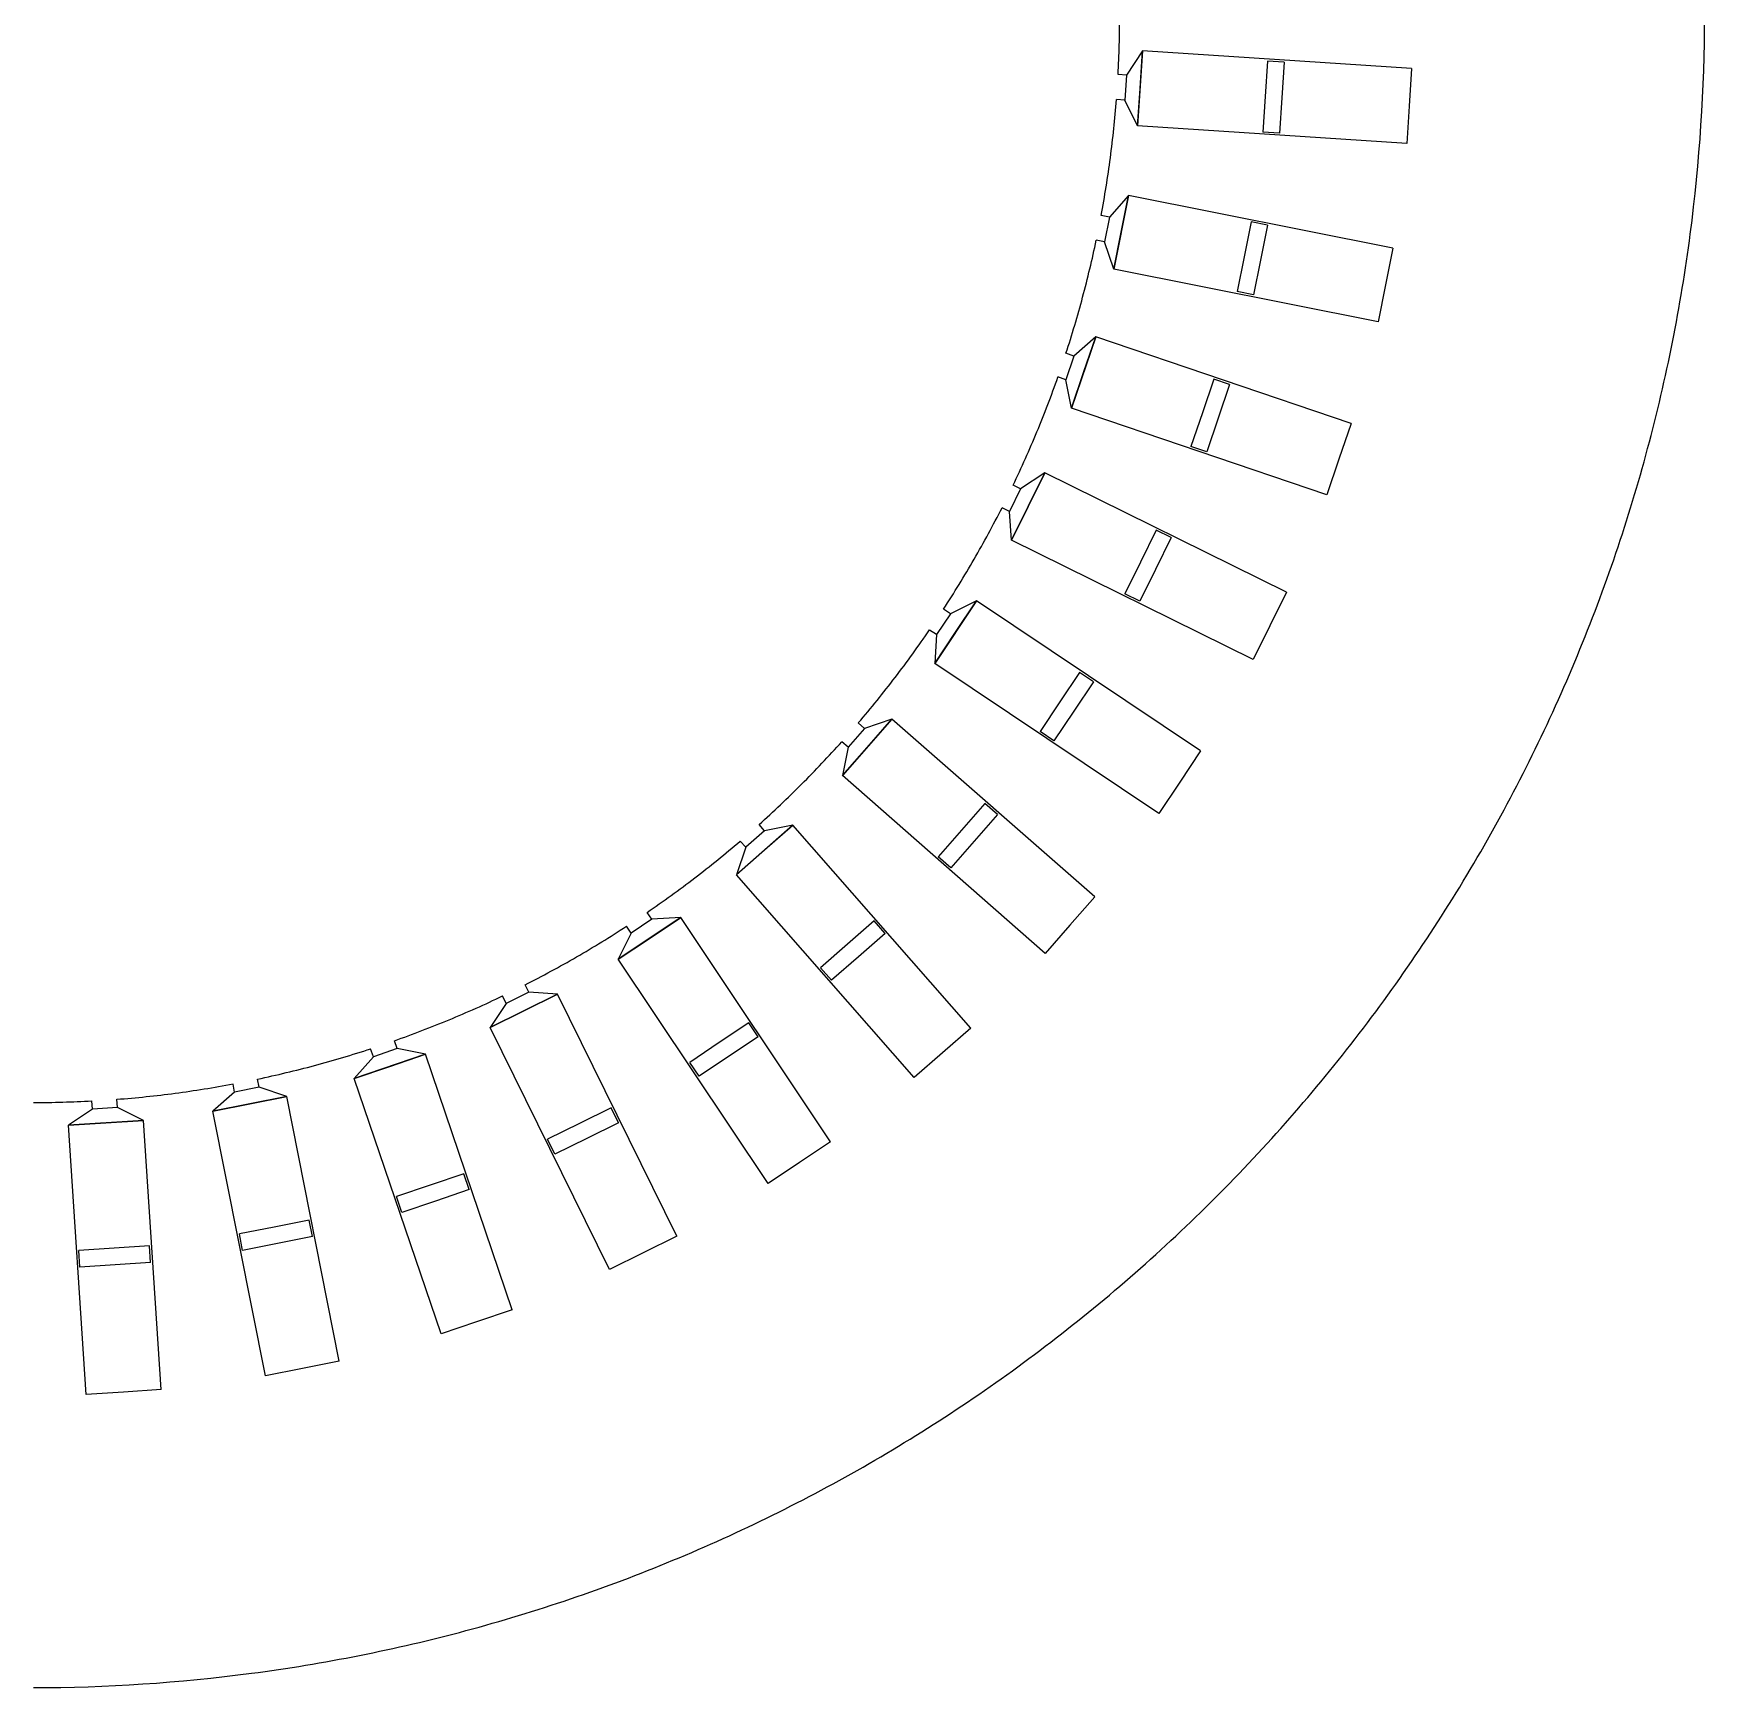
# Model space of a CAD drawing. Header units: millimetres. Extents: x -200 to 200, y -200 to 200.
# Drawn here: x 0 to 200, y -200 to -2.1 of the extents above; entities that cross this region are included whole.
import ezdxf

# ---------------------------------------------------------------- set-up
doc = ezdxf.new("R2010")
doc.units = ezdxf.units.MM
doc.header["$MEASUREMENT"] = 0
for name, color, linetype in [('_MotorCAD1001_', 7, 'Continuous'), ('_MotorCAD1003_', 7, 'Continuous'), ('_MotorCAD1005_', 7, 'Continuous'), ('_MotorCAD1007_', 7, 'Continuous'), ('_MotorCAD1044_', 7, 'Continuous'), ('_MotorCAD1045_', 7, 'Continuous'), ('_MotorCAD1046_', 7, 'Continuous'), ('_MotorCAD1047_', 7, 'Continuous'), ('_MotorCAD1048_', 7, 'Continuous'), ('_MotorCAD1049_', 7, 'Continuous'), ('_MotorCAD1050_', 7, 'Continuous'), ('_MotorCAD1051_', 7, 'Continuous'), ('_MotorCAD1052_', 7, 'Continuous'), ('_MotorCAD1053_', 7, 'Continuous'), ('_MotorCAD1054_', 7, 'Continuous'), ('_MotorCAD1055_', 7, 'Continuous'), ('_MotorCAD12_', 7, 'Continuous'), ('_MotorCAD13_', 7, 'Continuous'), ('_MotorCAD14_', 7, 'Continuous'), ('_MotorCAD15_', 7, 'Continuous'), ('_MotorCAD16_', 7, 'Continuous'), ('_MotorCAD173_', 7, 'Continuous'), ('_MotorCAD174_', 7, 'Continuous'), ('_MotorCAD175_', 7, 'Continuous'), ('_MotorCAD176_', 7, 'Continuous'), ('_MotorCAD177_', 7, 'Continuous'), ('_MotorCAD178_', 7, 'Continuous'), ('_MotorCAD179_', 7, 'Continuous'), ('_MotorCAD17_', 7, 'Continuous'), ('_MotorCAD180_', 7, 'Continuous'), ('_MotorCAD181_', 7, 'Continuous'), ('_MotorCAD182_', 7, 'Continuous'), ('_MotorCAD183_', 7, 'Continuous'), ('_MotorCAD184_', 7, 'Continuous'), ('_MotorCAD185_', 7, 'Continuous'), ('_MotorCAD186_', 7, 'Continuous'), ('_MotorCAD187_', 7, 'Continuous'), ('_MotorCAD188_', 7, 'Continuous'), ('_MotorCAD189_', 7, 'Continuous'), ('_MotorCAD18_', 7, 'Continuous'), ('_MotorCAD190_', 7, 'Continuous'), ('_MotorCAD191_', 7, 'Continuous'), ('_MotorCAD192_', 7, 'Continuous'), ('_MotorCAD193_', 7, 'Continuous'), ('_MotorCAD194_', 7, 'Continuous'), ('_MotorCAD195_', 7, 'Continuous'), ('_MotorCAD196_', 7, 'Continuous'), ('_MotorCAD197_', 7, 'Continuous'), ('_MotorCAD198_', 7, 'Continuous'), ('_MotorCAD199_', 7, 'Continuous'), ('_MotorCAD19_', 7, 'Continuous'), ('_MotorCAD200_', 7, 'Continuous'), ('_MotorCAD201_', 7, 'Continuous'), ('_MotorCAD202_', 7, 'Continuous'), ('_MotorCAD203_', 7, 'Continuous'), ('_MotorCAD204_', 7, 'Continuous'), ('_MotorCAD205_', 7, 'Continuous'), ('_MotorCAD206_', 7, 'Continuous'), ('_MotorCAD207_', 7, 'Continuous'), ('_MotorCAD208_', 7, 'Continuous'), ('_MotorCAD209_', 7, 'Continuous'), ('_MotorCAD20_', 7, 'Continuous'), ('_MotorCAD210_', 7, 'Continuous'), ('_MotorCAD211_', 7, 'Continuous'), ('_MotorCAD212_', 7, 'Continuous'), ('_MotorCAD213_', 7, 'Continuous'), ('_MotorCAD214_', 7, 'Continuous'), ('_MotorCAD215_', 7, 'Continuous'), ('_MotorCAD216_', 7, 'Continuous'), ('_MotorCAD217_', 7, 'Continuous'), ('_MotorCAD218_', 7, 'Continuous'), ('_MotorCAD219_', 7, 'Continuous'), ('_MotorCAD21_', 7, 'Continuous'), ('_MotorCAD220_', 7, 'Continuous'), ('_MotorCAD221_', 7, 'Continuous'), ('_MotorCAD222_', 7, 'Continuous'), ('_MotorCAD223_', 7, 'Continuous'), ('_MotorCAD224_', 7, 'Continuous'), ('_MotorCAD225_', 7, 'Continuous'), ('_MotorCAD226_', 7, 'Continuous'), ('_MotorCAD227_', 7, 'Continuous'), ('_MotorCAD228_', 7, 'Continuous'), ('_MotorCAD229_', 7, 'Continuous'), ('_MotorCAD22_', 7, 'Continuous'), ('_MotorCAD230_', 7, 'Continuous'), ('_MotorCAD231_', 7, 'Continuous'), ('_MotorCAD232_', 7, 'Continuous'), ('_MotorCAD233_', 7, 'Continuous'), ('_MotorCAD234_', 7, 'Continuous'), ('_MotorCAD235_', 7, 'Continuous'), ('_MotorCAD236_', 7, 'Continuous'), ('_MotorCAD237_', 7, 'Continuous'), ('_MotorCAD238_', 7, 'Continuous'), ('_MotorCAD239_', 7, 'Continuous'), ('_MotorCAD23_', 7, 'Continuous'), ('_MotorCAD240_', 7, 'Continuous'), ('_MotorCAD241_', 7, 'Continuous'), ('_MotorCAD242_', 7, 'Continuous'), ('_MotorCAD243_', 7, 'Continuous'), ('_MotorCAD244_', 7, 'Continuous'), ('_MotorCAD245_', 7, 'Continuous'), ('_MotorCAD246_', 7, 'Continuous'), ('_MotorCAD247_', 7, 'Continuous'), ('_MotorCAD248_', 7, 'Continuous'), ('_MotorCAD249_', 7, 'Continuous'), ('_MotorCAD250_', 7, 'Continuous'), ('_MotorCAD251_', 7, 'Continuous'), ('_MotorCAD252_', 7, 'Continuous'), ('_MotorCAD253_', 7, 'Continuous'), ('_MotorCAD254_', 7, 'Continuous'), ('_MotorCAD255_', 7, 'Continuous'), ('_MotorCAD256_', 7, 'Continuous'), ('_MotorCAD257_', 7, 'Continuous'), ('_MotorCAD258_', 7, 'Continuous'), ('_MotorCAD259_', 7, 'Continuous'), ('_MotorCAD260_', 7, 'Continuous'), ('_MotorCAD261_', 7, 'Continuous'), ('_MotorCAD262_', 7, 'Continuous'), ('_MotorCAD263_', 7, 'Continuous'), ('_MotorCAD264_', 7, 'Continuous'), ('_MotorCAD265_', 7, 'Continuous'), ('_MotorCAD266_', 7, 'Continuous'), ('_MotorCAD267_', 7, 'Continuous'), ('_MotorCAD268_', 7, 'Continuous'), ('_MotorCAD269_', 7, 'Continuous'), ('_MotorCAD270_', 7, 'Continuous'), ('_MotorCAD271_', 7, 'Continuous'), ('_MotorCAD272_', 7, 'Continuous'), ('_MotorCAD273_', 7, 'Continuous'), ('_MotorCAD274_', 7, 'Continuous'), ('_MotorCAD275_', 7, 'Continuous'), ('_MotorCAD276_', 7, 'Continuous'), ('_MotorCAD277_', 7, 'Continuous'), ('_MotorCAD278_', 7, 'Continuous'), ('_MotorCAD279_', 7, 'Continuous'), ('_MotorCAD280_', 7, 'Continuous'), ('_MotorCAD281_', 7, 'Continuous'), ('_MotorCAD282_', 7, 'Continuous'), ('_MotorCAD283_', 7, 'Continuous'), ('_MotorCAD284_', 7, 'Continuous'), ('_MotorCAD285_', 7, 'Continuous'), ('_MotorCAD286_', 7, 'Continuous'), ('_MotorCAD287_', 7, 'Continuous'), ('_MotorCAD288_', 7, 'Continuous'), ('_MotorCAD289_', 7, 'Continuous'), ('_MotorCAD290_', 7, 'Continuous'), ('_MotorCAD291_', 7, 'Continuous'), ('_MotorCAD292_', 7, 'Continuous'), ('_MotorCAD587_', 7, 'Continuous'), ('_MotorCAD588_', 7, 'Continuous'), ('_MotorCAD591_', 7, 'Continuous'), ('_MotorCAD592_', 7, 'Continuous'), ('_MotorCAD595_', 7, 'Continuous'), ('_MotorCAD596_', 7, 'Continuous'), ('_MotorCAD599_', 7, 'Continuous'), ('_MotorCAD600_', 7, 'Continuous'), ('_MotorCAD603_', 7, 'Continuous'), ('_MotorCAD604_', 7, 'Continuous'), ('_MotorCAD607_', 7, 'Continuous'), ('_MotorCAD608_', 7, 'Continuous'), ('_MotorCAD611_', 7, 'Continuous'), ('_MotorCAD612_', 7, 'Continuous'), ('_MotorCAD615_', 7, 'Continuous'), ('_MotorCAD616_', 7, 'Continuous'), ('_MotorCAD617_', 7, 'Continuous'), ('_MotorCAD618_', 7, 'Continuous'), ('_MotorCAD623_', 7, 'Continuous'), ('_MotorCAD624_', 7, 'Continuous'), ('_MotorCAD627_', 7, 'Continuous'), ('_MotorCAD628_', 7, 'Continuous'), ('_MotorCAD631_', 7, 'Continuous'), ('_MotorCAD632_', 7, 'Continuous'), ('_MotorCAD771_', 7, 'Continuous'), ('_MotorCAD772_', 7, 'Continuous'), ('_MotorCAD773_', 7, 'Continuous'), ('_MotorCAD774_', 7, 'Continuous'), ('_MotorCAD775_', 7, 'Continuous'), ('_MotorCAD776_', 7, 'Continuous'), ('_MotorCAD783_', 7, 'Continuous'), ('_MotorCAD784_', 7, 'Continuous'), ('_MotorCAD785_', 7, 'Continuous'), ('_MotorCAD786_', 7, 'Continuous'), ('_MotorCAD787_', 7, 'Continuous'), ('_MotorCAD788_', 7, 'Continuous'), ('_MotorCAD795_', 7, 'Continuous'), ('_MotorCAD796_', 7, 'Continuous'), ('_MotorCAD797_', 7, 'Continuous'), ('_MotorCAD798_', 7, 'Continuous'), ('_MotorCAD799_', 7, 'Continuous'), ('_MotorCAD800_', 7, 'Continuous'), ('_MotorCAD807_', 7, 'Continuous'), ('_MotorCAD808_', 7, 'Continuous'), ('_MotorCAD809_', 7, 'Continuous'), ('_MotorCAD810_', 7, 'Continuous'), ('_MotorCAD811_', 7, 'Continuous'), ('_MotorCAD812_', 7, 'Continuous'), ('_MotorCAD819_', 7, 'Continuous'), ('_MotorCAD820_', 7, 'Continuous'), ('_MotorCAD821_', 7, 'Continuous'), ('_MotorCAD822_', 7, 'Continuous'), ('_MotorCAD823_', 7, 'Continuous'), ('_MotorCAD824_', 7, 'Continuous'), ('_MotorCAD831_', 7, 'Continuous'), ('_MotorCAD832_', 7, 'Continuous'), ('_MotorCAD833_', 7, 'Continuous'), ('_MotorCAD834_', 7, 'Continuous'), ('_MotorCAD835_', 7, 'Continuous'), ('_MotorCAD836_', 7, 'Continuous'), ('_MotorCAD843_', 7, 'Continuous'), ('_MotorCAD844_', 7, 'Continuous'), ('_MotorCAD845_', 7, 'Continuous'), ('_MotorCAD846_', 7, 'Continuous'), ('_MotorCAD847_', 7, 'Continuous'), ('_MotorCAD848_', 7, 'Continuous'), ('_MotorCAD855_', 7, 'Continuous'), ('_MotorCAD856_', 7, 'Continuous'), ('_MotorCAD857_', 7, 'Continuous'), ('_MotorCAD858_', 7, 'Continuous'), ('_MotorCAD859_', 7, 'Continuous'), ('_MotorCAD860_', 7, 'Continuous'), ('_MotorCAD867_', 7, 'Continuous'), ('_MotorCAD868_', 7, 'Continuous'), ('_MotorCAD869_', 7, 'Continuous'), ('_MotorCAD870_', 7, 'Continuous'), ('_MotorCAD871_', 7, 'Continuous'), ('_MotorCAD872_', 7, 'Continuous'), ('_MotorCAD885_', 7, 'Continuous'), ('_MotorCAD886_', 7, 'Continuous'), ('_MotorCAD887_', 7, 'Continuous'), ('_MotorCAD888_', 7, 'Continuous'), ('_MotorCAD889_', 7, 'Continuous'), ('_MotorCAD890_', 7, 'Continuous'), ('_MotorCAD897_', 7, 'Continuous'), ('_MotorCAD898_', 7, 'Continuous'), ('_MotorCAD899_', 7, 'Continuous'), ('_MotorCAD900_', 7, 'Continuous'), ('_MotorCAD901_', 7, 'Continuous'), ('_MotorCAD902_', 7, 'Continuous'), ('_MotorCAD903_', 7, 'Continuous'), ('_MotorCAD904_', 7, 'Continuous'), ('_MotorCAD905_', 7, 'Continuous'), ('_MotorCAD906_', 7, 'Continuous'), ('_MotorCAD907_', 7, 'Continuous'), ('_MotorCAD908_', 7, 'Continuous'), ('_MotorCAD985_', 7, 'Continuous'), ('_MotorCAD987_', 7, 'Continuous'), ('_MotorCAD989_', 7, 'Continuous'), ('_MotorCAD991_', 7, 'Continuous'), ('_MotorCAD993_', 7, 'Continuous'), ('_MotorCAD995_', 7, 'Continuous'), ('_MotorCAD997_', 7, 'Continuous'), ('_MotorCAD999_', 7, 'Continuous')]:
    doc.layers.add(name, color=color, linetype=linetype)

msp = doc.modelspace()

# ---------------------------------------------------------------- linework, layer by layer
at = {"layer": '_MotorCAD1001_'}
msp.add_line((119.04, -58.7), (121.03, -54.67), dxfattribs=at)
at = {"layer": '_MotorCAD1003_'}
msp.add_line((125.68, -42.66), (127.13, -38.4), dxfattribs=at)
at = {"layer": '_MotorCAD1005_'}
msp.add_line((130.17, -25.89), (131.05, -21.48), dxfattribs=at)
at = {"layer": '_MotorCAD1007_'}
msp.add_line((132.44, -8.68), (132.73, -4.19), dxfattribs=at)
at = {"layer": '_MotorCAD1044_'}
msp.add_line((4.19, -132.73), (8.68, -132.44), dxfattribs=at)
at = {"layer": '_MotorCAD1045_'}
msp.add_line((21.48, -131.05), (25.89, -130.17), dxfattribs=at)
at = {"layer": '_MotorCAD1046_'}
msp.add_line((38.4, -127.13), (42.66, -125.68), dxfattribs=at)
at = {"layer": '_MotorCAD1047_'}
msp.add_line((54.67, -121.03), (58.7, -119.04), dxfattribs=at)
at = {"layer": '_MotorCAD1048_'}
msp.add_line((70, -112.86), (73.74, -110.36), dxfattribs=at)
at = {"layer": '_MotorCAD1049_'}
msp.add_line((84.13, -102.75), (87.51, -99.79), dxfattribs=at)
at = {"layer": '_MotorCAD1050_'}
msp.add_line((96.82, -90.89), (99.79, -87.51), dxfattribs=at)
at = {"layer": '_MotorCAD1051_'}
msp.add_line((107.86, -77.48), (110.36, -73.74), dxfattribs=at)
at = {"layer": '_MotorCAD1052_'}
msp.add_line((117.05, -62.74), (119.04, -58.7), dxfattribs=at)
at = {"layer": '_MotorCAD1053_'}
msp.add_line((124.23, -46.92), (125.68, -42.66), dxfattribs=at)
at = {"layer": '_MotorCAD1054_'}
msp.add_line((129.3, -30.31), (130.17, -25.89), dxfattribs=at)
at = {"layer": '_MotorCAD1055_'}
msp.add_line((132.14, -13.17), (132.44, -8.68), dxfattribs=at)
at = {"layer": '_MotorCAD12_'}
msp.add_arc((0, 0), 200, 270, 277.5, dxfattribs=at)
at = {"layer": '_MotorCAD13_'}
msp.add_arc((0, 0), 200, 277.5, 285, dxfattribs=at)
at = {"layer": '_MotorCAD14_'}
msp.add_arc((0, 0), 200, 285, 292.5, dxfattribs=at)
at = {"layer": '_MotorCAD15_'}
msp.add_arc((0, 0), 200, 292.5, 300, dxfattribs=at)
at = {"layer": '_MotorCAD16_'}
msp.add_arc((0, 0), 200, 300, 307.5, dxfattribs=at)
at = {"layer": '_MotorCAD173_'}
msp.add_arc((0, 0), 130, 270, 273.0889, dxfattribs=at)
at = {"layer": '_MotorCAD174_'}
msp.add_line((7.07, -130.81), (7.01, -129.81), dxfattribs=at)
at = {"layer": '_MotorCAD175_'}
msp.add_line((7.07, -130.81), (4.19, -132.73), dxfattribs=at)
at = {"layer": '_MotorCAD176_'}
msp.add_line((6.3, -164.94), (4.19, -132.73), dxfattribs=at)
at = {"layer": '_MotorCAD177_'}
msp.add_line((10.79, -164.65), (6.3, -164.94), dxfattribs=at)
at = {"layer": '_MotorCAD178_'}
msp.add_line((15.28, -164.35), (10.79, -164.65), dxfattribs=at)
at = {"layer": '_MotorCAD179_'}
msp.add_line((15.28, -164.35), (13.17, -132.14), dxfattribs=at)
at = {"layer": '_MotorCAD17_'}
msp.add_arc((0, 0), 200, 307.5, 315, dxfattribs=at)
at = {"layer": '_MotorCAD180_'}
msp.add_line((13.17, -132.14), (10.06, -130.61), dxfattribs=at)
at = {"layer": '_MotorCAD181_'}
msp.add_line((10.06, -130.61), (10, -129.61), dxfattribs=at)
at = {"layer": '_MotorCAD182_'}
msp.add_arc((0, 0), 130, 274.4111, 277.5, dxfattribs=at)
at = {"layer": '_MotorCAD183_'}
msp.add_arc((0, 0), 130, 277.5, 280.5889, dxfattribs=at)
at = {"layer": '_MotorCAD184_'}
msp.add_line((24.08, -128.77), (23.89, -127.79), dxfattribs=at)
at = {"layer": '_MotorCAD185_'}
msp.add_line((24.08, -128.77), (21.48, -131.05), dxfattribs=at)
at = {"layer": '_MotorCAD186_'}
msp.add_line((27.78, -162.71), (21.48, -131.05), dxfattribs=at)
at = {"layer": '_MotorCAD187_'}
msp.add_line((32.19, -161.83), (27.78, -162.71), dxfattribs=at)
at = {"layer": '_MotorCAD188_'}
msp.add_line((36.6, -160.95), (32.19, -161.83), dxfattribs=at)
at = {"layer": '_MotorCAD189_'}
msp.add_line((36.6, -160.95), (30.31, -129.3), dxfattribs=at)
at = {"layer": '_MotorCAD18_'}
msp.add_arc((0, 0), 200, 315, 322.5, dxfattribs=at)
at = {"layer": '_MotorCAD190_'}
msp.add_line((30.31, -129.3), (27.03, -128.18), dxfattribs=at)
at = {"layer": '_MotorCAD191_'}
msp.add_line((27.03, -128.18), (26.83, -127.2), dxfattribs=at)
at = {"layer": '_MotorCAD192_'}
msp.add_arc((0, 0), 130, 281.9111, 285, dxfattribs=at)
at = {"layer": '_MotorCAD193_'}
msp.add_arc((0, 0), 130, 285, 288.0889, dxfattribs=at)
at = {"layer": '_MotorCAD194_'}
msp.add_line((40.69, -124.52), (40.36, -123.57), dxfattribs=at)
at = {"layer": '_MotorCAD195_'}
msp.add_line((40.69, -124.52), (38.4, -127.13), dxfattribs=at)
at = {"layer": '_MotorCAD196_'}
msp.add_line((48.78, -157.69), (38.4, -127.13), dxfattribs=at)
at = {"layer": '_MotorCAD197_'}
msp.add_line((53.04, -156.24), (48.78, -157.69), dxfattribs=at)
at = {"layer": '_MotorCAD198_'}
msp.add_line((57.3, -154.8), (53.04, -156.24), dxfattribs=at)
at = {"layer": '_MotorCAD199_'}
msp.add_line((57.3, -154.8), (46.92, -124.23), dxfattribs=at)
at = {"layer": '_MotorCAD19_'}
msp.add_arc((0, 0), 200, 322.5, 330, dxfattribs=at)
at = {"layer": '_MotorCAD200_'}
msp.add_line((46.92, -124.23), (43.53, -123.56), dxfattribs=at)
at = {"layer": '_MotorCAD201_'}
msp.add_line((43.53, -123.56), (43.2, -122.61), dxfattribs=at)
at = {"layer": '_MotorCAD202_'}
msp.add_arc((0, 0), 130, 289.4111, 292.5, dxfattribs=at)
at = {"layer": '_MotorCAD203_'}
msp.add_arc((0, 0), 130, 292.5, 295.5889, dxfattribs=at)
at = {"layer": '_MotorCAD204_'}
msp.add_line((56.59, -118.15), (56.15, -117.25), dxfattribs=at)
at = {"layer": '_MotorCAD205_'}
msp.add_line((56.59, -118.15), (54.67, -121.03), dxfattribs=at)
at = {"layer": '_MotorCAD206_'}
msp.add_line((68.94, -149.97), (54.67, -121.03), dxfattribs=at)
at = {"layer": '_MotorCAD207_'}
msp.add_line((72.98, -147.98), (68.94, -149.97), dxfattribs=at)
at = {"layer": '_MotorCAD208_'}
msp.add_line((77.01, -145.99), (72.98, -147.98), dxfattribs=at)
at = {"layer": '_MotorCAD209_'}
msp.add_line((77.01, -145.99), (62.74, -117.05), dxfattribs=at)
at = {"layer": '_MotorCAD20_'}
msp.add_arc((0, 0), 200, 330, 337.5, dxfattribs=at)
at = {"layer": '_MotorCAD210_'}
msp.add_line((62.74, -117.05), (59.28, -116.82), dxfattribs=at)
at = {"layer": '_MotorCAD211_'}
msp.add_line((59.28, -116.82), (58.84, -115.92), dxfattribs=at)
at = {"layer": '_MotorCAD212_'}
msp.add_arc((0, 0), 130, 296.9111, 300, dxfattribs=at)
at = {"layer": '_MotorCAD213_'}
msp.add_arc((0, 0), 130, 300, 303.0889, dxfattribs=at)
at = {"layer": '_MotorCAD214_'}
msp.add_line((71.53, -109.75), (70.97, -108.92), dxfattribs=at)
at = {"layer": '_MotorCAD215_'}
msp.add_line((71.53, -109.75), (70, -112.86), dxfattribs=at)
at = {"layer": '_MotorCAD216_'}
msp.add_line((87.93, -139.69), (70, -112.86), dxfattribs=at)
at = {"layer": '_MotorCAD217_'}
msp.add_line((91.67, -137.19), (87.93, -139.69), dxfattribs=at)
at = {"layer": '_MotorCAD218_'}
msp.add_line((95.41, -134.69), (91.67, -137.19), dxfattribs=at)
at = {"layer": '_MotorCAD219_'}
msp.add_line((95.41, -134.69), (77.48, -107.86), dxfattribs=at)
at = {"layer": '_MotorCAD21_'}
msp.add_arc((0, 0), 200, 337.5, 345, dxfattribs=at)
at = {"layer": '_MotorCAD220_'}
msp.add_line((77.48, -107.86), (74.02, -108.08), dxfattribs=at)
at = {"layer": '_MotorCAD221_'}
msp.add_line((74.02, -108.08), (73.47, -107.25), dxfattribs=at)
at = {"layer": '_MotorCAD222_'}
msp.add_arc((0, 0), 130, 304.4111, 307.5, dxfattribs=at)
at = {"layer": '_MotorCAD223_'}
msp.add_arc((0, 0), 130, 307.5, 310.5889, dxfattribs=at)
at = {"layer": '_MotorCAD224_'}
msp.add_line((85.24, -99.47), (84.58, -98.72), dxfattribs=at)
at = {"layer": '_MotorCAD225_'}
msp.add_line((85.24, -99.47), (84.13, -102.75), dxfattribs=at)
at = {"layer": '_MotorCAD226_'}
msp.add_line((105.41, -127.02), (84.13, -102.75), dxfattribs=at)
at = {"layer": '_MotorCAD227_'}
msp.add_line((108.79, -124.05), (105.41, -127.02), dxfattribs=at)
at = {"layer": '_MotorCAD228_'}
msp.add_line((112.18, -121.09), (108.79, -124.05), dxfattribs=at)
at = {"layer": '_MotorCAD229_'}
msp.add_line((112.18, -121.09), (90.89, -96.82), dxfattribs=at)
at = {"layer": '_MotorCAD22_'}
msp.add_arc((0, 0), 200, 345, 352.5, dxfattribs=at)
at = {"layer": '_MotorCAD230_'}
msp.add_line((90.89, -96.82), (87.5, -97.5), dxfattribs=at)
at = {"layer": '_MotorCAD231_'}
msp.add_line((87.5, -97.5), (86.84, -96.74), dxfattribs=at)
at = {"layer": '_MotorCAD232_'}
msp.add_arc((0, 0), 130, 311.9111, 315, dxfattribs=at)
at = {"layer": '_MotorCAD233_'}
msp.add_arc((0, 0), 130, 315, 318.0889, dxfattribs=at)
at = {"layer": '_MotorCAD234_'}
msp.add_line((97.5, -87.5), (96.74, -86.84), dxfattribs=at)
at = {"layer": '_MotorCAD235_'}
msp.add_line((97.5, -87.5), (96.82, -90.89), dxfattribs=at)
at = {"layer": '_MotorCAD236_'}
msp.add_line((121.09, -112.18), (96.82, -90.89), dxfattribs=at)
at = {"layer": '_MotorCAD237_'}
msp.add_line((124.05, -108.79), (121.09, -112.18), dxfattribs=at)
at = {"layer": '_MotorCAD238_'}
msp.add_line((127.02, -105.41), (124.05, -108.79), dxfattribs=at)
at = {"layer": '_MotorCAD239_'}
msp.add_line((127.02, -105.41), (102.75, -84.13), dxfattribs=at)
at = {"layer": '_MotorCAD23_'}
msp.add_arc((0, 0), 200, 352.5, 0, dxfattribs=at)
at = {"layer": '_MotorCAD240_'}
msp.add_line((102.75, -84.13), (99.47, -85.24), dxfattribs=at)
at = {"layer": '_MotorCAD241_'}
msp.add_line((99.47, -85.24), (98.72, -84.58), dxfattribs=at)
at = {"layer": '_MotorCAD242_'}
msp.add_arc((0, 0), 130, 319.4111, 322.5, dxfattribs=at)
at = {"layer": '_MotorCAD243_'}
msp.add_arc((0, 0), 130, 322.5, 325.5889, dxfattribs=at)
at = {"layer": '_MotorCAD244_'}
msp.add_line((108.08, -74.02), (107.25, -73.47), dxfattribs=at)
at = {"layer": '_MotorCAD245_'}
msp.add_line((108.08, -74.02), (107.86, -77.48), dxfattribs=at)
at = {"layer": '_MotorCAD246_'}
msp.add_line((134.69, -95.41), (107.86, -77.48), dxfattribs=at)
at = {"layer": '_MotorCAD247_'}
msp.add_line((137.19, -91.67), (134.69, -95.41), dxfattribs=at)
at = {"layer": '_MotorCAD248_'}
msp.add_line((139.69, -87.93), (137.19, -91.67), dxfattribs=at)
at = {"layer": '_MotorCAD249_'}
msp.add_line((139.69, -87.93), (112.86, -70), dxfattribs=at)
at = {"layer": '_MotorCAD250_'}
msp.add_line((112.86, -70), (109.75, -71.53), dxfattribs=at)
at = {"layer": '_MotorCAD251_'}
msp.add_line((109.75, -71.53), (108.92, -70.97), dxfattribs=at)
at = {"layer": '_MotorCAD252_'}
msp.add_arc((0, 0), 130, 326.9111, 330, dxfattribs=at)
at = {"layer": '_MotorCAD253_'}
msp.add_arc((0, 0), 130, 330, 333.0889, dxfattribs=at)
at = {"layer": '_MotorCAD254_'}
msp.add_line((116.82, -59.28), (115.92, -58.84), dxfattribs=at)
at = {"layer": '_MotorCAD255_'}
msp.add_line((117.05, -62.74), (116.82, -59.28), dxfattribs=at)
at = {"layer": '_MotorCAD256_'}
msp.add_line((145.99, -77.01), (117.05, -62.74), dxfattribs=at)
at = {"layer": '_MotorCAD257_'}
msp.add_line((147.98, -72.98), (145.99, -77.01), dxfattribs=at)
at = {"layer": '_MotorCAD258_'}
msp.add_line((149.97, -68.94), (147.98, -72.98), dxfattribs=at)
at = {"layer": '_MotorCAD259_'}
msp.add_line((149.97, -68.94), (121.03, -54.67), dxfattribs=at)
at = {"layer": '_MotorCAD260_'}
msp.add_line((121.03, -54.67), (118.15, -56.59), dxfattribs=at)
at = {"layer": '_MotorCAD261_'}
msp.add_line((118.15, -56.59), (117.25, -56.15), dxfattribs=at)
at = {"layer": '_MotorCAD262_'}
msp.add_arc((0, 0), 130, 334.4111, 337.5, dxfattribs=at)
at = {"layer": '_MotorCAD263_'}
msp.add_arc((0, 0), 130, 337.5, 340.5889, dxfattribs=at)
at = {"layer": '_MotorCAD264_'}
msp.add_line((123.56, -43.53), (122.61, -43.2), dxfattribs=at)
at = {"layer": '_MotorCAD265_'}
msp.add_line((124.23, -46.92), (123.56, -43.53), dxfattribs=at)
at = {"layer": '_MotorCAD266_'}
msp.add_line((154.8, -57.3), (124.23, -46.92), dxfattribs=at)
at = {"layer": '_MotorCAD267_'}
msp.add_line((156.24, -53.04), (154.8, -57.3), dxfattribs=at)
at = {"layer": '_MotorCAD268_'}
msp.add_line((157.69, -48.78), (156.24, -53.04), dxfattribs=at)
at = {"layer": '_MotorCAD269_'}
msp.add_line((157.69, -48.78), (127.13, -38.4), dxfattribs=at)
at = {"layer": '_MotorCAD270_'}
msp.add_line((127.13, -38.4), (124.52, -40.69), dxfattribs=at)
at = {"layer": '_MotorCAD271_'}
msp.add_line((124.52, -40.69), (123.57, -40.36), dxfattribs=at)
at = {"layer": '_MotorCAD272_'}
msp.add_arc((0, 0), 130, 341.9111, 345, dxfattribs=at)
at = {"layer": '_MotorCAD273_'}
msp.add_arc((0, 0), 130, 345, 348.0889, dxfattribs=at)
at = {"layer": '_MotorCAD274_'}
msp.add_line((128.18, -27.03), (127.2, -26.83), dxfattribs=at)
at = {"layer": '_MotorCAD275_'}
msp.add_line((129.3, -30.31), (128.18, -27.03), dxfattribs=at)
at = {"layer": '_MotorCAD276_'}
msp.add_line((160.95, -36.6), (129.3, -30.31), dxfattribs=at)
at = {"layer": '_MotorCAD277_'}
msp.add_line((161.83, -32.19), (160.95, -36.6), dxfattribs=at)
at = {"layer": '_MotorCAD278_'}
msp.add_line((162.71, -27.78), (161.83, -32.19), dxfattribs=at)
at = {"layer": '_MotorCAD279_'}
msp.add_line((162.71, -27.78), (131.05, -21.48), dxfattribs=at)
at = {"layer": '_MotorCAD280_'}
msp.add_line((131.05, -21.48), (128.77, -24.08), dxfattribs=at)
at = {"layer": '_MotorCAD281_'}
msp.add_line((128.77, -24.08), (127.79, -23.89), dxfattribs=at)
at = {"layer": '_MotorCAD282_'}
msp.add_arc((0, 0), 130, 349.4111, 352.5, dxfattribs=at)
at = {"layer": '_MotorCAD283_'}
msp.add_arc((0, 0), 130, 352.5, 355.5889, dxfattribs=at)
at = {"layer": '_MotorCAD284_'}
msp.add_line((130.61, -10.06), (129.61, -10), dxfattribs=at)
at = {"layer": '_MotorCAD285_'}
msp.add_line((132.14, -13.17), (130.61, -10.06), dxfattribs=at)
at = {"layer": '_MotorCAD286_'}
msp.add_line((164.35, -15.28), (132.14, -13.17), dxfattribs=at)
at = {"layer": '_MotorCAD287_'}
msp.add_line((164.65, -10.79), (164.35, -15.28), dxfattribs=at)
at = {"layer": '_MotorCAD288_'}
msp.add_line((164.94, -6.3), (164.65, -10.79), dxfattribs=at)
at = {"layer": '_MotorCAD289_'}
msp.add_line((164.94, -6.3), (132.73, -4.19), dxfattribs=at)
at = {"layer": '_MotorCAD290_'}
msp.add_line((132.73, -4.19), (130.81, -7.07), dxfattribs=at)
at = {"layer": '_MotorCAD291_'}
msp.add_line((130.81, -7.07), (129.81, -7.01), dxfattribs=at)
at = {"layer": '_MotorCAD292_'}
msp.add_arc((0, 0), 130, 356.9111, 0, dxfattribs=at)
at = {"layer": '_MotorCAD587_'}
msp.add_line((10.06, -130.61), (7.07, -130.81), dxfattribs=at)
at = {"layer": '_MotorCAD588_'}
msp.add_line((13.17, -132.14), (4.19, -132.73), dxfattribs=at)
at = {"layer": '_MotorCAD591_'}
msp.add_line((27.03, -128.18), (24.08, -128.77), dxfattribs=at)
at = {"layer": '_MotorCAD592_'}
msp.add_line((30.31, -129.3), (21.48, -131.05), dxfattribs=at)
at = {"layer": '_MotorCAD595_'}
msp.add_line((43.53, -123.56), (40.69, -124.52), dxfattribs=at)
at = {"layer": '_MotorCAD596_'}
msp.add_line((46.92, -124.23), (38.4, -127.13), dxfattribs=at)
at = {"layer": '_MotorCAD599_'}
msp.add_line((59.28, -116.82), (56.59, -118.15), dxfattribs=at)
at = {"layer": '_MotorCAD600_'}
msp.add_line((62.74, -117.05), (54.67, -121.03), dxfattribs=at)
at = {"layer": '_MotorCAD603_'}
msp.add_line((74.02, -108.08), (71.53, -109.75), dxfattribs=at)
at = {"layer": '_MotorCAD604_'}
msp.add_line((77.48, -107.86), (70, -112.86), dxfattribs=at)
at = {"layer": '_MotorCAD607_'}
msp.add_line((87.5, -97.5), (85.24, -99.47), dxfattribs=at)
at = {"layer": '_MotorCAD608_'}
msp.add_line((90.89, -96.82), (84.13, -102.75), dxfattribs=at)
at = {"layer": '_MotorCAD611_'}
msp.add_line((99.47, -85.24), (97.5, -87.5), dxfattribs=at)
at = {"layer": '_MotorCAD612_'}
msp.add_line((102.75, -84.13), (96.82, -90.89), dxfattribs=at)
at = {"layer": '_MotorCAD615_'}
msp.add_line((109.75, -71.53), (108.08, -74.02), dxfattribs=at)
at = {"layer": '_MotorCAD616_'}
msp.add_line((112.86, -70), (107.86, -77.48), dxfattribs=at)
at = {"layer": '_MotorCAD617_'}
msp.add_line((118.15, -56.59), (116.82, -59.28), dxfattribs=at)
at = {"layer": '_MotorCAD618_'}
msp.add_line((121.03, -54.67), (117.05, -62.74), dxfattribs=at)
at = {"layer": '_MotorCAD623_'}
msp.add_line((124.52, -40.69), (123.56, -43.53), dxfattribs=at)
at = {"layer": '_MotorCAD624_'}
msp.add_line((127.13, -38.4), (124.23, -46.92), dxfattribs=at)
at = {"layer": '_MotorCAD627_'}
msp.add_line((128.77, -24.08), (128.18, -27.03), dxfattribs=at)
at = {"layer": '_MotorCAD628_'}
msp.add_line((131.05, -21.48), (129.3, -30.31), dxfattribs=at)
at = {"layer": '_MotorCAD631_'}
msp.add_line((130.81, -7.07), (130.61, -10.06), dxfattribs=at)
at = {"layer": '_MotorCAD632_'}
msp.add_line((132.73, -4.19), (132.14, -13.17), dxfattribs=at)
at = {"layer": '_MotorCAD771_'}
msp.add_line((9.79, -149.42), (5.55, -149.69), dxfattribs=at)
at = {"layer": '_MotorCAD772_'}
msp.add_line((14.03, -149.14), (9.79, -149.42), dxfattribs=at)
at = {"layer": '_MotorCAD773_'}
msp.add_line((14.03, -149.14), (13.9, -147.14), dxfattribs=at)
at = {"layer": '_MotorCAD774_'}
msp.add_line((13.9, -147.14), (9.66, -147.42), dxfattribs=at)
at = {"layer": '_MotorCAD775_'}
msp.add_line((9.66, -147.42), (5.42, -147.7), dxfattribs=at)
at = {"layer": '_MotorCAD776_'}
msp.add_line((5.55, -149.69), (5.42, -147.7), dxfattribs=at)
at = {"layer": '_MotorCAD783_'}
msp.add_line((29.21, -146.86), (25.04, -147.69), dxfattribs=at)
at = {"layer": '_MotorCAD784_'}
msp.add_line((33.38, -146.03), (29.21, -146.86), dxfattribs=at)
at = {"layer": '_MotorCAD785_'}
msp.add_line((33.38, -146.03), (32.99, -144.07), dxfattribs=at)
at = {"layer": '_MotorCAD786_'}
msp.add_line((32.99, -144.07), (28.82, -144.9), dxfattribs=at)
at = {"layer": '_MotorCAD787_'}
msp.add_line((28.82, -144.9), (24.65, -145.73), dxfattribs=at)
at = {"layer": '_MotorCAD788_'}
msp.add_line((25.04, -147.69), (24.65, -145.73), dxfattribs=at)
at = {"layer": '_MotorCAD795_'}
msp.add_line((48.13, -141.79), (44.11, -143.16), dxfattribs=at)
at = {"layer": '_MotorCAD796_'}
msp.add_line((52.16, -140.42), (48.13, -141.79), dxfattribs=at)
at = {"layer": '_MotorCAD797_'}
msp.add_line((52.16, -140.42), (51.51, -138.53), dxfattribs=at)
at = {"layer": '_MotorCAD798_'}
msp.add_line((51.51, -138.53), (47.49, -139.9), dxfattribs=at)
at = {"layer": '_MotorCAD799_'}
msp.add_line((47.49, -139.9), (43.46, -141.26), dxfattribs=at)
at = {"layer": '_MotorCAD800_'}
msp.add_line((44.11, -143.16), (43.46, -141.26), dxfattribs=at)
at = {"layer": '_MotorCAD807_'}
msp.add_line((66.23, -134.29), (62.42, -136.17), dxfattribs=at)
at = {"layer": '_MotorCAD808_'}
msp.add_line((70.04, -132.42), (66.23, -134.29), dxfattribs=at)
at = {"layer": '_MotorCAD809_'}
msp.add_line((70.04, -132.42), (69.15, -130.62), dxfattribs=at)
at = {"layer": '_MotorCAD810_'}
msp.add_line((69.15, -130.62), (65.34, -132.5), dxfattribs=at)
at = {"layer": '_MotorCAD811_'}
msp.add_line((65.34, -132.5), (61.53, -134.38), dxfattribs=at)
at = {"layer": '_MotorCAD812_'}
msp.add_line((62.42, -136.17), (61.53, -134.38), dxfattribs=at)
at = {"layer": '_MotorCAD819_'}
msp.add_line((83.19, -124.5), (79.66, -126.86), dxfattribs=at)
at = {"layer": '_MotorCAD820_'}
msp.add_line((86.72, -122.14), (83.19, -124.5), dxfattribs=at)
at = {"layer": '_MotorCAD821_'}
msp.add_line((86.72, -122.14), (85.61, -120.48), dxfattribs=at)
at = {"layer": '_MotorCAD822_'}
msp.add_line((85.61, -120.48), (82.08, -122.84), dxfattribs=at)
at = {"layer": '_MotorCAD823_'}
msp.add_line((82.08, -122.84), (78.54, -125.2), dxfattribs=at)
at = {"layer": '_MotorCAD824_'}
msp.add_line((79.66, -126.86), (78.54, -125.2), dxfattribs=at)
at = {"layer": '_MotorCAD831_'}
msp.add_line((98.73, -112.58), (95.53, -115.38), dxfattribs=at)
at = {"layer": '_MotorCAD832_'}
msp.add_line((101.92, -109.78), (98.73, -112.58), dxfattribs=at)
at = {"layer": '_MotorCAD833_'}
msp.add_line((101.92, -109.78), (100.6, -108.27), dxfattribs=at)
at = {"layer": '_MotorCAD834_'}
msp.add_line((100.6, -108.27), (97.41, -111.07), dxfattribs=at)
at = {"layer": '_MotorCAD835_'}
msp.add_line((97.41, -111.07), (94.21, -113.88), dxfattribs=at)
at = {"layer": '_MotorCAD836_'}
msp.add_line((95.53, -115.38), (94.21, -113.88), dxfattribs=at)
at = {"layer": '_MotorCAD843_'}
msp.add_line((112.58, -98.73), (109.78, -101.92), dxfattribs=at)
at = {"layer": '_MotorCAD844_'}
msp.add_line((115.38, -95.53), (112.58, -98.73), dxfattribs=at)
at = {"layer": '_MotorCAD845_'}
msp.add_line((115.38, -95.53), (113.88, -94.21), dxfattribs=at)
at = {"layer": '_MotorCAD846_'}
msp.add_line((113.88, -94.21), (111.07, -97.41), dxfattribs=at)
at = {"layer": '_MotorCAD847_'}
msp.add_line((111.07, -97.41), (108.27, -100.6), dxfattribs=at)
at = {"layer": '_MotorCAD848_'}
msp.add_line((109.78, -101.92), (108.27, -100.6), dxfattribs=at)
at = {"layer": '_MotorCAD855_'}
msp.add_line((124.5, -83.19), (122.14, -86.72), dxfattribs=at)
at = {"layer": '_MotorCAD856_'}
msp.add_line((126.86, -79.66), (124.5, -83.19), dxfattribs=at)
at = {"layer": '_MotorCAD857_'}
msp.add_line((126.86, -79.66), (125.2, -78.54), dxfattribs=at)
at = {"layer": '_MotorCAD858_'}
msp.add_line((125.2, -78.54), (122.84, -82.08), dxfattribs=at)
at = {"layer": '_MotorCAD859_'}
msp.add_line((122.84, -82.08), (120.48, -85.61), dxfattribs=at)
at = {"layer": '_MotorCAD860_'}
msp.add_line((122.14, -86.72), (120.48, -85.61), dxfattribs=at)
at = {"layer": '_MotorCAD867_'}
msp.add_line((134.29, -66.23), (132.42, -70.04), dxfattribs=at)
at = {"layer": '_MotorCAD868_'}
msp.add_line((136.17, -62.42), (134.29, -66.23), dxfattribs=at)
at = {"layer": '_MotorCAD869_'}
msp.add_line((136.17, -62.42), (134.38, -61.53), dxfattribs=at)
at = {"layer": '_MotorCAD870_'}
msp.add_line((134.38, -61.53), (132.5, -65.34), dxfattribs=at)
at = {"layer": '_MotorCAD871_'}
msp.add_line((132.5, -65.34), (130.62, -69.15), dxfattribs=at)
at = {"layer": '_MotorCAD872_'}
msp.add_line((132.42, -70.04), (130.62, -69.15), dxfattribs=at)
at = {"layer": '_MotorCAD885_'}
msp.add_line((141.79, -48.13), (140.42, -52.16), dxfattribs=at)
at = {"layer": '_MotorCAD886_'}
msp.add_line((143.16, -44.11), (141.79, -48.13), dxfattribs=at)
at = {"layer": '_MotorCAD887_'}
msp.add_line((143.16, -44.11), (141.26, -43.46), dxfattribs=at)
at = {"layer": '_MotorCAD888_'}
msp.add_line((141.26, -43.46), (139.9, -47.49), dxfattribs=at)
at = {"layer": '_MotorCAD889_'}
msp.add_line((139.9, -47.49), (138.53, -51.51), dxfattribs=at)
at = {"layer": '_MotorCAD890_'}
msp.add_line((140.42, -52.16), (138.53, -51.51), dxfattribs=at)
at = {"layer": '_MotorCAD897_'}
msp.add_line((146.86, -29.21), (146.03, -33.38), dxfattribs=at)
at = {"layer": '_MotorCAD898_'}
msp.add_line((147.69, -25.04), (146.86, -29.21), dxfattribs=at)
at = {"layer": '_MotorCAD899_'}
msp.add_line((147.69, -25.04), (145.73, -24.65), dxfattribs=at)
at = {"layer": '_MotorCAD900_'}
msp.add_line((145.73, -24.65), (144.9, -28.82), dxfattribs=at)
at = {"layer": '_MotorCAD901_'}
msp.add_line((144.9, -28.82), (144.07, -32.99), dxfattribs=at)
at = {"layer": '_MotorCAD902_'}
msp.add_line((146.03, -33.38), (144.07, -32.99), dxfattribs=at)
at = {"layer": '_MotorCAD903_'}
msp.add_line((149.42, -9.79), (149.14, -14.03), dxfattribs=at)
at = {"layer": '_MotorCAD904_'}
msp.add_line((149.69, -5.55), (149.42, -9.79), dxfattribs=at)
at = {"layer": '_MotorCAD905_'}
msp.add_line((149.69, -5.55), (147.7, -5.42), dxfattribs=at)
at = {"layer": '_MotorCAD906_'}
msp.add_line((147.7, -5.42), (147.42, -9.66), dxfattribs=at)
at = {"layer": '_MotorCAD907_'}
msp.add_line((147.42, -9.66), (147.14, -13.9), dxfattribs=at)
at = {"layer": '_MotorCAD908_'}
msp.add_line((149.14, -14.03), (147.14, -13.9), dxfattribs=at)
at = {"layer": '_MotorCAD985_'}
msp.add_line((8.68, -132.44), (13.17, -132.14), dxfattribs=at)
at = {"layer": '_MotorCAD987_'}
msp.add_line((25.89, -130.17), (30.31, -129.3), dxfattribs=at)
at = {"layer": '_MotorCAD989_'}
msp.add_line((42.66, -125.68), (46.92, -124.23), dxfattribs=at)
at = {"layer": '_MotorCAD991_'}
msp.add_line((58.7, -119.04), (62.74, -117.05), dxfattribs=at)
at = {"layer": '_MotorCAD993_'}
msp.add_line((73.74, -110.36), (77.48, -107.86), dxfattribs=at)
at = {"layer": '_MotorCAD995_'}
msp.add_line((87.51, -99.79), (90.89, -96.82), dxfattribs=at)
at = {"layer": '_MotorCAD997_'}
msp.add_line((99.79, -87.51), (102.75, -84.13), dxfattribs=at)
at = {"layer": '_MotorCAD999_'}
msp.add_line((110.36, -73.74), (112.86, -70), dxfattribs=at)

doc.saveas('drawing.dxf')
